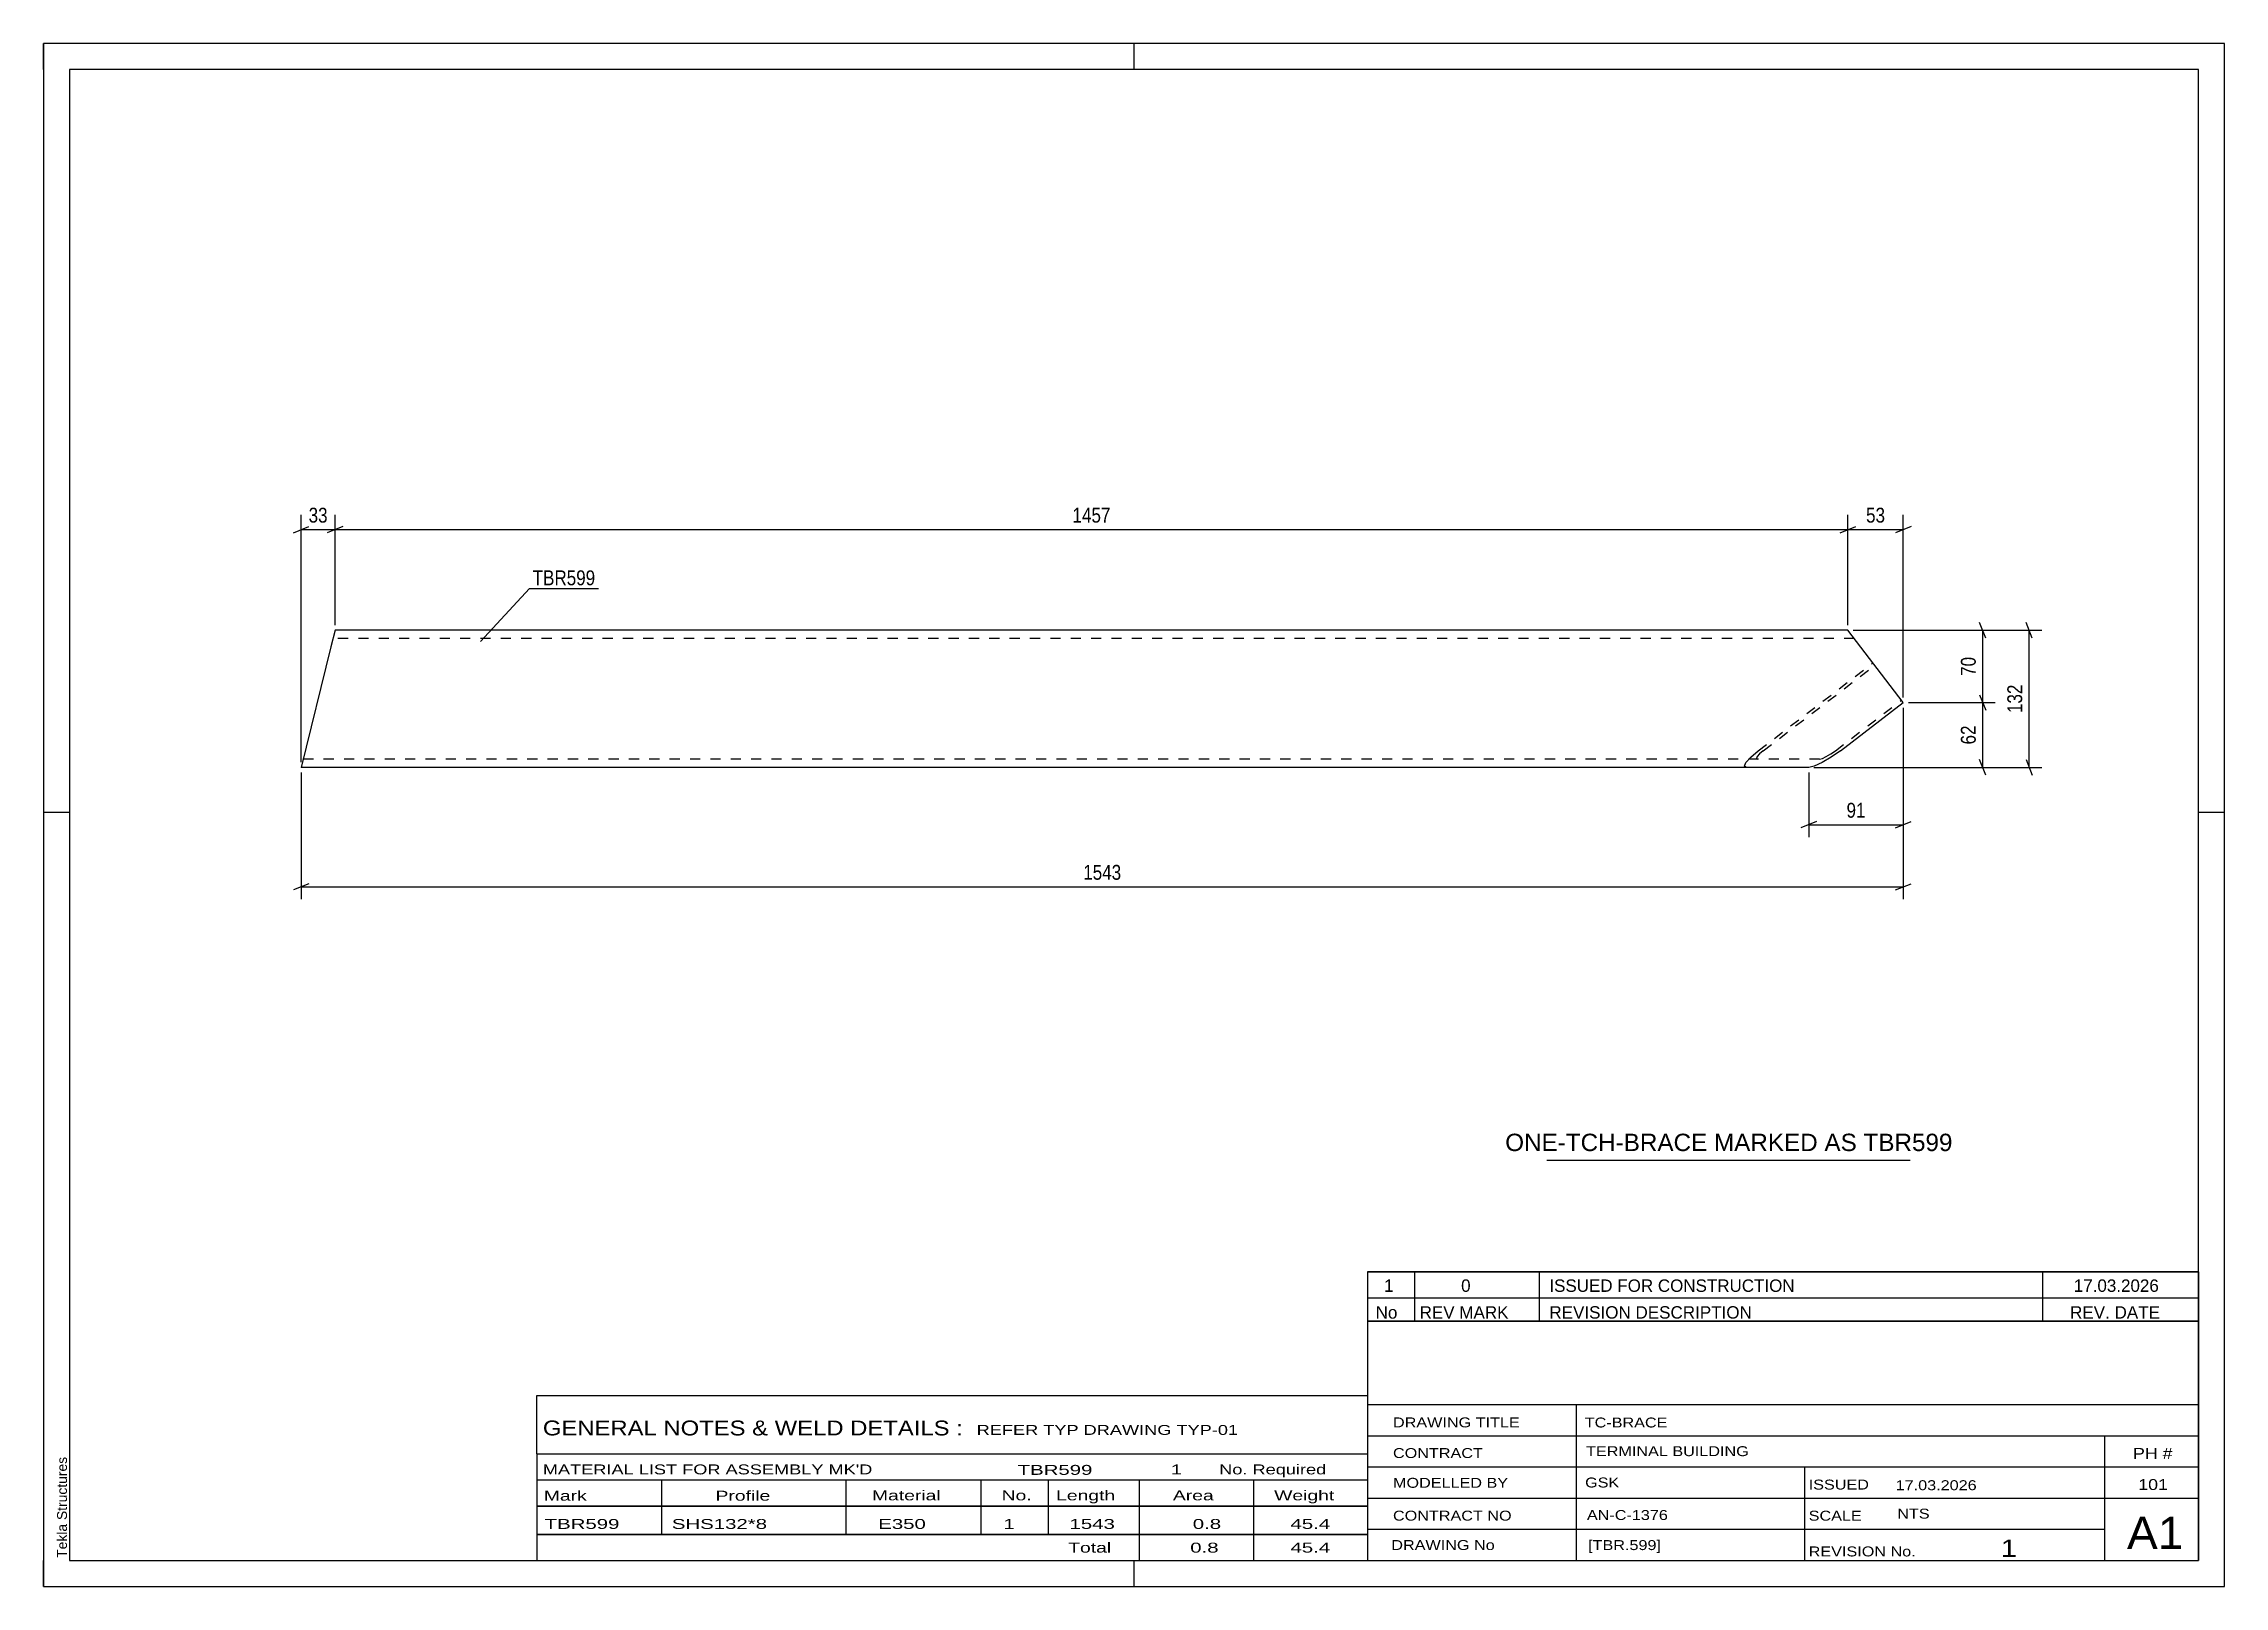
# Model space of a CAD drawing. Header units: millimetres. Extents: x 0 to 420, y 0 to 297.
import ezdxf

# ---------------------------------------------------------------- set-up
doc = ezdxf.new("R2010")
doc.units = ezdxf.units.MM
doc.linetypes.add('DXK_LINE_DOT2', pattern=[3.9198, 1.9599, -1.9599])
doc.styles.add('Arial', font='ARIAL.TTF', dxfattribs={"height": 0.2})
doc.styles.add('Arial Narrow', font='ARIALN.TTF', dxfattribs={"height": 0.2})

# ---------------------------------------------------------------- blocks, each defined once
blk = doc.blocks.new('Unknown-585400512-1162')
at = {"color": 5, "linetype": 'Continuous'}
for p, q in [((420, 297), (0, 297)), ((0, 297), (0, 0)), ((0, 292), (0, 297)), ((210, 292), (210, 297)), ((420, 0), (420, 297)), ((415, 292), (5, 292)), ((5, 292), (5, 5)), ((415, 5), (415, 292)), ((5, 149), (0, 149)), ((420, 149), (415, 149)), ((0, 0), (0, 5)), ((5, 5), (415, 5)), ((210, 0), (210, 5)), ((0, 0), (420, 0))]:
    blk.add_line(p, q, dxfattribs=at)
at = {"color": 174, "linetype": 'Continuous', "style": 'Arial'}
blk.add_text('Tekla Structures', height=1.9102, rotation=90, dxfattribs=at).set_placement((4.5, 5.5))
blk = doc.blocks.new('Part-585400512-1558 - 1554')
at = {"color": 2, "linetype": 'Continuous'}
for p, q in [((55.34, 180.87), (49.61, 157.67)), ((56.13, 184.07), (55.34, 180.87)), ((347.49, 184.07), (56.13, 184.07)), ((358.16, 170.15), (347.49, 184.07)), ((346.04, 160.87), (358.16, 170.15)), ((344.3, 159.65), (342.53, 158.61)), ((346.04, 160.87), (344.3, 159.65)), ((339.95, 157.67), (49.61, 157.67)), ((341, 157.92), (339.95, 157.67)), ((342.53, 158.61), (341, 157.92))]:
    blk.add_line(p, q, dxfattribs=at)
at = {"color": 7, "linetype": 'DXK_LINE_DOT2'}
for p, q in [((348.72, 182.47), (55.74, 182.47)), ((330.24, 160.87), (352.31, 177.78)), ((331.2, 160.87), (352.67, 177.31)), ((345.09, 160.87), (357.8, 170.61)), ((327.85, 158.61), (328.79, 159.65)), ((328.79, 159.65), (330.24, 160.87)), ((330, 159.74), (329.86, 159.39)), ((330.47, 160.26), (330, 159.74)), ((331.2, 160.87), (330.47, 160.26)), ((342.57, 159.39), (343.33, 159.74)), ((343.33, 159.74), (344.21, 160.26)), ((344.21, 160.26), (345.09, 160.87)), ((50, 159.27), (50.04, 159.39)), ((342.04, 159.27), (50, 159.27)), ((327.56, 157.92), (327.85, 158.61)), ((327.98, 157.67), (327.56, 157.92)), ((329.86, 159.39), (330.07, 159.27)), ((342.04, 159.27), (342.57, 159.39))]:
    blk.add_line(p, q, dxfattribs=at)
blk = doc.blocks.new('StraightDimension-585400512-1597 - 1554')
at = {"color": 7, "linetype": 'Continuous'}
for p, q in [((358.16, 169.15), (358.16, 132.28)), ((49.61, 156.67), (49.61, 132.28)), ((51.11, 135.28), (48.11, 134.08)), ((49.61, 134.68), (358.16, 134.68)), ((356.66, 134.08), (359.66, 135.28))]:
    blk.add_line(p, q, dxfattribs=at)
at = {"color": 0}
blk.add_wipeout([(208.14, 135.43), (208.14, 139.63), (199.63, 139.63), (199.63, 135.43)], dxfattribs=at)
at = {"color": 3, "style": 'Arial Narrow'}
blk.add_text('1543', height=2.863, dxfattribs=at).set_placement((200.23, 136.03))
blk = doc.blocks.new('StraightDimension-585400512-1788 - 1554')
at = {"color": 7, "linetype": 'Continuous'}
for p, q in [((49.61, 158.67), (49.61, 206.29)), ((56.13, 185.07), (56.13, 206.29)), ((48.11, 202.84), (51.11, 204.04)), ((49.61, 203.44), (56.13, 203.44)), ((57.63, 204.04), (54.63, 202.84))]:
    blk.add_line(p, q, dxfattribs=at)
at = {"color": 0}
blk.add_wipeout([(55.3, 204.19), (55.3, 208.39), (50.44, 208.39), (50.44, 204.19)], dxfattribs=at)
at = {"color": 3, "style": 'Arial Narrow'}
blk.add_text('33', height=2.863, dxfattribs=at).set_placement((51.04, 204.79))
blk = doc.blocks.new('StraightDimension-585400512-1787 - 1554')
at = {"color": 7, "linetype": 'Continuous'}
for p, q in [((56.13, 185.07), (56.13, 206.29)), ((347.49, 185.07), (347.49, 206.29)), ((57.63, 204.04), (54.63, 202.84)), ((56.13, 203.44), (347.49, 203.44)), ((345.99, 202.84), (348.99, 204.04))]:
    blk.add_line(p, q, dxfattribs=at)
at = {"color": 0}
blk.add_wipeout([(206.07, 204.19), (206.07, 208.39), (197.56, 208.39), (197.56, 204.19)], dxfattribs=at)
at = {"color": 3, "style": 'Arial Narrow'}
blk.add_text('1457', height=2.863, dxfattribs=at).set_placement((198.16, 204.79))
blk = doc.blocks.new('StraightDimension-585400512-1786 - 1554')
at = {"color": 7, "linetype": 'Continuous'}
for p, q in [((347.49, 185.07), (347.49, 206.29)), ((358.16, 171.15), (358.16, 206.29)), ((345.99, 202.84), (348.99, 204.04)), ((347.49, 203.44), (358.16, 203.44)), ((359.66, 204.04), (356.66, 202.84))]:
    blk.add_line(p, q, dxfattribs=at)
at = {"color": 0}
blk.add_wipeout([(355.25, 204.19), (355.25, 208.39), (350.39, 208.39), (350.39, 204.19)], dxfattribs=at)
at = {"color": 3, "style": 'Arial Narrow'}
blk.add_text('53', height=2.863, dxfattribs=at).set_placement((350.99, 204.79))
blk = doc.blocks.new('StraightDimension-585400512-1837 - 1554')
at = {"color": 7, "linetype": 'Continuous'}
for p, q in [((358.16, 169.15), (358.16, 144.23)), ((339.95, 156.67), (339.95, 144.23)), ((341.45, 147.23), (338.45, 146.03)), ((356.66, 146.03), (359.66, 147.23)), ((339.95, 146.63), (358.16, 146.63))]:
    blk.add_line(p, q, dxfattribs=at)
at = {"color": 0}
blk.add_wipeout([(351.48, 147.38), (351.48, 151.58), (346.63, 151.58), (346.63, 147.38)], dxfattribs=at)
at = {"color": 3, "style": 'Arial Narrow'}
blk.add_text('91', height=2.863, dxfattribs=at).set_placement((347.23, 147.98))
blk = doc.blocks.new('StraightDimension-585400512-1848 - 1554')
at = {"color": 7, "linetype": 'Continuous'}
for p, q in [((374.06, 182.57), (372.86, 185.57)), ((348.49, 184.07), (375.86, 184.07)), ((373.46, 170.15), (373.46, 184.07)), ((359.16, 170.15), (375.86, 170.15)), ((372.86, 171.65), (374.06, 168.65))]:
    blk.add_line(p, q, dxfattribs=at)
at = {"color": 0}
blk.add_wipeout([(372.71, 179.54), (368.51, 179.54), (368.51, 174.68), (372.71, 174.68)], dxfattribs=at)
at = {"color": 3, "style": 'Arial Narrow'}
blk.add_text('70', height=2.863, rotation=90.0002, dxfattribs=at).set_placement((372.11, 175.28))
blk = doc.blocks.new('StraightDimension-585400512-1849 - 1554')
at = {"color": 7, "linetype": 'Continuous'}
for p, q in [((359.16, 170.15), (375.86, 170.15)), ((372.86, 171.65), (374.06, 168.65)), ((373.46, 157.67), (373.46, 170.15)), ((340.95, 157.67), (375.86, 157.67)), ((374.06, 156.17), (372.86, 159.17))]:
    blk.add_line(p, q, dxfattribs=at)
at = {"color": 0}
blk.add_wipeout([(372.71, 166.34), (368.51, 166.34), (368.51, 161.48), (372.71, 161.48)], dxfattribs=at)
at = {"color": 3, "style": 'Arial Narrow'}
blk.add_text('62', height=2.863, rotation=90.0002, dxfattribs=at).set_placement((372.11, 162.08))
blk = doc.blocks.new('StraightDimension-585400512-1872 - 1554')
at = {"color": 7, "linetype": 'Continuous'}
for p, q in [((383.01, 182.57), (381.81, 185.57)), ((348.49, 184.07), (384.81, 184.07)), ((382.41, 157.67), (382.41, 184.07)), ((340.95, 157.67), (384.81, 157.67)), ((381.81, 159.17), (383.01, 156.17))]:
    blk.add_line(p, q, dxfattribs=at)
at = {"color": 0}
blk.add_wipeout([(381.66, 174.21), (377.46, 174.21), (377.46, 167.53), (381.66, 167.53)], dxfattribs=at)
at = {"color": 3, "style": 'Arial Narrow'}
blk.add_text('132', height=2.863, rotation=90.0002, dxfattribs=at).set_placement((381.06, 168.13))
blk = doc.blocks.new('Unknown-585400512-1921')
at = {"color": 7, "linetype": 'Continuous'}
for p, q in [((255, 51.05), (255, 5)), ((255, 51.05), (415, 51.05)), ((415, 51), (415, 5)), ((255, 35), (415, 35)), ((295.14, 35), (295.14, 5)), ((255, 29), (415, 29)), ((397, 5.05), (397, 29.05)), ((255, 23), (415, 23)), ((339.14, 23), (339.14, 5)), ((255, 17), (415, 17)), ((255, 11), (397, 11)), ((255, 5), (415, 5))]:
    blk.add_line(p, q, dxfattribs=at)
at = {"color": 7, "style": 'Arial Narrow'}
for s, height, width, p in [('DRAWING TITLE', 1.9089, 1.425378, (259.88, 30.61)), ('TC-BRACE', 1.909, 1.425378, (296.81, 30.59)), ('CONTRACT', 1.909, 1.425378, (259.88, 24.71)), ('TERMINAL BUILDING', 1.9089, 1.425378, (297.06, 25.07)), ('MODELLED BY', 1.9089, 1.425378, (259.88, 18.98)), ('GSK', 1.909, 1.425378, (296.88, 19.04)), ('ISSUED', 1.909, 1.425378, (339.94, 18.64)), ('17.03.2026', 1.909, 1.425378, (356.69, 18.52)), ('CONTRACT NO', 1.9089, 1.425378, (259.88, 12.66)), ('AN-C-1376', 1.909, 1.425378, (297.23, 12.78)), ('SCALE', 1.909, 1.425378, (339.94, 12.65)), ('A1', 6.204, 1.25, (401.24, 7.2)), ('DRAWING No', 1.909, 1.425378, (259.56, 7)), ('[TBR.599]', 1.909, 1.425378, (297.46, 6.99)), ('1', 3.34, 1.5, (376.91, 5.68)), ('REVISION No.', 1.9089, 1.425378, (339.94, 5.77))]:
    blk.add_text(s, height=height, dxfattribs=dict(at, width=width)).set_placement(p)
at = {"color": 7, "linetype": 'Continuous', "style": 'Arial Narrow'}
for s, height, width, p in [('PH #', 2.1, 1.42538, (402.4, 24.55)), ('101', 2.1, 1.42538, (403.41, 18.55)), ('NTS', 1.909, 1.425378, (357, 13.05))]:
    blk.add_text(s, height=height, dxfattribs=dict(at, width=width)).set_placement(p)
blk = doc.blocks.new('Unknown-585400512-1922')
at = {"color": 7, "linetype": 'Continuous'}
for p, q in [((255, 60.55), (415, 60.55)), ((415, 60.55), (255, 60.55)), ((255, 60.55), (255, 55.55)), ((264, 60.55), (264, 55.55)), ((288, 60.55), (288, 55.55)), ((385, 60.55), (385, 55.55)), ((415, 60.55), (415, 55.55)), ((255, 55.55), (415, 55.55)), ((255, 55.55), (255, 51.05)), ((255, 55.55), (415, 55.55)), ((264, 55.55), (264, 51.05)), ((288, 55.55), (288, 51.05)), ((385, 55.55), (385, 51.05)), ((415, 55.55), (415, 51.05)), ((415, 51.05), (255, 51.05))]:
    blk.add_line(p, q, dxfattribs=at)
at = {"color": 7, "linetype": 'Continuous', "style": 'Arial Narrow'}
for s, height, width, p in [('1', 2.39, 1.196471, (258.16, 56.7)), ('0', 2.39, 1.196471, (273, 56.7)), ('ISSUED FOR CONSTRUCTION', 2.3861, 1.196471, (290, 56.7)), ('17.03.2026', 2.386, 1.196471, (391, 56.7)), ('No', 2.386, 1.2, (256.54, 51.55)), ('REV MARK', 2.386, 1.2, (265, 51.55)), ('REVISION DESCRIPTION', 2.3861, 1.2, (290, 51.55)), ('REV. DATE', 2.386, 1.2, (390.28, 51.55))]:
    blk.add_text(s, height=height, dxfattribs=dict(at, width=width)).set_placement(p)
blk = doc.blocks.new('Unknown-585400512-1923')
at = {"color": 7, "linetype": 'Continuous'}
for p, q in [((95, 36.75), (255, 36.75)), ((95, 25.5), (95, 36.75)), ((255, 36.75), (255, 25.5)), ((95, 25.5), (255, 25.5)), ((95, 25.5), (95, 20.5)), ((255, 25.5), (255, 20.5)), ((95, 20.5), (255, 20.5)), ((95, 20.5), (95, 15.5)), ((119, 20.5), (119, 15.5)), ((154.5, 20.5), (154.5, 15.5)), ((180.5, 20.5), (180.5, 15.5)), ((193.5, 20.5), (193.5, 15.5)), ((211, 20.5), (211, 15.5)), ((233, 20.5), (233, 15.5)), ((255, 20.5), (255, 15.5)), ((95, 15.5), (255, 15.5)), ((95, 15.45), (95, 10.05)), ((95, 15.45), (255, 15.45)), ((119, 15.5), (119, 10)), ((154.5, 15.5), (154.5, 10)), ((180.5, 15.5), (180.5, 10)), ((193.5, 15.5), (193.5, 10)), ((211, 15.5), (211, 10)), ((233, 15.5), (233, 10)), ((255, 15.45), (255, 10.05)), ((95, 10.05), (255, 10.05)), ((95, 10), (255, 10)), ((95, 10), (95, 5)), ((211, 10), (211, 5)), ((233, 10), (233, 5)), ((255, 10), (255, 5)), ((95, 5), (255, 5))]:
    blk.add_line(p, q, dxfattribs=at)
at = {"color": 7, "style": 'Arial Narrow'}
for s, height, width, p in [('GENERAL NOTES & WELD DETAILS :', 2.8633, 1.4, (96.15, 29.06)), ('REFER TYP DRAWING TYP-01', 1.9089, 1.6, (179.7, 29.16)), ("MATERIAL LIST FOR ASSEMBLY MK'D", 1.9089, 1.6, (96.15, 21.56)), ('TBR599', 1.909, 1.794707, (187.59, 21.47)), ('1', 1.91, 1.794707, (217.08, 21.56)), ('No. Required', 1.9089, 1.6, (226.41, 21.56)), ('Mark', 1.909, 1.7, (96.34, 16.5)), ('Profile', 1.909, 1.7, (129.41, 16.5)), ('Material', 1.909, 1.7, (159.54, 16.56)), ('No.', 1.909, 1.7, (184.5, 16.56)), ('Length', 1.909, 1.7, (195, 16.56)), ('Area', 1.909, 1.7, (217.5, 16.56)), ('Weight', 1.909, 1.7, (237, 16.56))]:
    blk.add_text(s, height=height, dxfattribs=dict(at, width=width)).set_placement(p)
at = {"color": 7, "linetype": 'Continuous', "style": 'Arial Narrow'}
for s, height, width, p in [('TBR599', 1.909, 1.794707, (96.5, 11.06)), ('SHS132*8', 1.909, 1.794707, (121, 11.06)), ('E350', 1.909, 1.794707, (160.74, 11.06)), ('1', 1.91, 1.794707, (184.86, 11.06)), ('1543', 1.909, 1.794707, (197.58, 11.06)), ('0.8', 1.909, 1.794707, (221.32, 11.06)), ('45.4', 1.909, 1.794707, (240.14, 11.06)), ('Total', 1.909, 1.7, (197.33, 6.5)), ('0.8', 1.909, 1.794707, (220.83, 6.5)), ('45.4', 1.909, 1.794707, (240.14, 6.5))]:
    blk.add_text(s, height=height, dxfattribs=dict(at, width=width)).set_placement(p)
blk = doc.blocks.new('Unknown-585400512-1924')
at = {"color": 7, "linetype": 'Continuous'}
blk.add_line((289.5, 82.05), (359.5, 82.05), dxfattribs=at)
at = {"color": 7, "style": 'Arial'}
blk.add_text('ONE-TCH-BRACE MARKED AS TBR599', height=3.3428, dxfattribs=at).set_placement((281.49, 83.8))
blk = doc.blocks.new('Mark-585400512-1589 - 1554')
at = {"color": 0}
blk.add_wipeout([(106.24, 192.73), (106.24, 195.73), (94.19, 195.73), (94.19, 192.73)], dxfattribs=at)
blk.add_wipeout([(106.24, 192.73), (106.24, 195.73), (94.19, 195.73), (94.19, 192.73)], dxfattribs=at)
at = {"color": 30, "linetype": 'Continuous'}
for p, q in [((84.12, 181.92), (93.59, 192.13)), ((93.59, 192.13), (106.84, 192.13))]:
    blk.add_line(p, q, dxfattribs=at)
at = {"color": 3, "style": 'Arial Narrow'}
blk.add_text('TBR599', height=2.863, dxfattribs=at).set_placement((94.19, 192.73))

msp = doc.modelspace()

# ---------------------------------------------------------------- block references
for name in ['Unknown-585400512-1162', 'Part-585400512-1558 - 1554', 'Unknown-585400512-1924', 'Unknown-585400512-1922', 'Unknown-585400512-1921', 'Unknown-585400512-1923']:
    msp.add_blockref(name, (0, 0))

# ---------------------------------------------------------------- next in the draw order: block references
msp.add_blockref('StraightDimension-585400512-1597 - 1554', (0, 0))

# ---------------------------------------------------------------- next in the draw order: block references
msp.add_blockref('StraightDimension-585400512-1788 - 1554', (0, 0))

# ---------------------------------------------------------------- next in the draw order: block references
msp.add_blockref('StraightDimension-585400512-1787 - 1554', (0, 0))

# ---------------------------------------------------------------- next in the draw order: block references
for name in ['StraightDimension-585400512-1786 - 1554', 'Mark-585400512-1589 - 1554']:
    msp.add_blockref(name, (0, 0))

# ---------------------------------------------------------------- next in the draw order: block references
msp.add_blockref('StraightDimension-585400512-1837 - 1554', (0, 0))

# ---------------------------------------------------------------- next in the draw order: block references
msp.add_blockref('StraightDimension-585400512-1848 - 1554', (0, 0))

# ---------------------------------------------------------------- next in the draw order: block references
msp.add_blockref('StraightDimension-585400512-1849 - 1554', (0, 0))

# ---------------------------------------------------------------- next in the draw order: block references
msp.add_blockref('StraightDimension-585400512-1872 - 1554', (0, 0))

doc.saveas('drawing.dxf')
